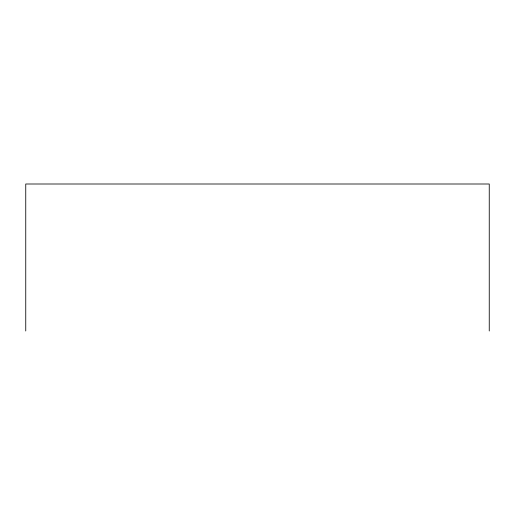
<?xml version="1.0" encoding="UTF-8"?>
<svg xmlns="http://www.w3.org/2000/svg" width="515" height="515" viewBox="0 0 515 515"><rect width="100%" height="100%" fill="white"/><g stroke="black" fill="none" stroke-linecap="round" stroke-linejoin="round"><path stroke-width="0.77" d="M489.25 330.997L489.25 184.003L25.75 184.003L25.75 330.997"/></g></svg>
